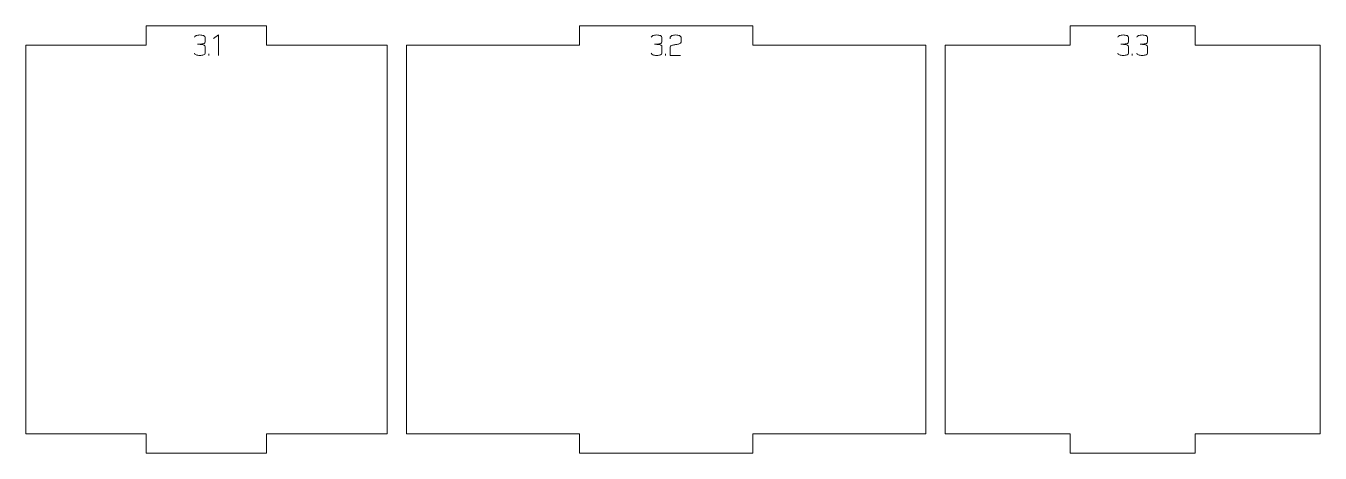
# Model space of a CAD drawing. Header units: centimetres. Extents: x -158 to 228, y -202 to 254.
# Drawn here: x -157.68 to -137.72, y -78.55 to -71.95 of the extents above; entities that cross this region are included whole.
import ezdxf

# ---------------------------------------------------------------- set-up
doc = ezdxf.new("R2010")
doc.units = ezdxf.units.CM
doc.header["$MEASUREMENT"] = 0
doc.layers.add('Capa 1', color=7, linetype='Continuous')

msp = doc.modelspace()

# ---------------------------------------------------------------- hatches: boundary and pattern name
at = {"layer": 'Capa 1', "true_color": 0x3e4095}
h = msp.add_hatch(color=175, dxfattribs=at)
edge = h.paths.add_edge_path()
edge.add_spline(control_points=[(-155.00033, -72.40756), (-155.02387, -72.40756), (-155.04352, -72.40412), (-155.05926, -72.39724), (-155.07501, -72.39036), (-155.08288, -72.38203), (-155.08288, -72.37225), (-155.08288, -72.38203), (-155.07501, -72.39036), (-155.05926, -72.39724), (-155.04352, -72.40412), (-155.02387, -72.40756), (-155.00033, -72.40756), (-154.97679, -72.40756), (-154.95714, -72.40412), (-154.9414, -72.39724), (-154.92565, -72.39036), (-154.91778, -72.38203), (-154.91778, -72.37225), (-154.91778, -72.37225), (-154.91778, -72.26906), (-154.91778, -72.26906), (-154.91778, -72.2608), (-154.92344, -72.25362), (-154.93475, -72.24751), (-154.94606, -72.24139), (-154.97923, -72.23726), (-155.03427, -72.23512), (-154.97954, -72.23176), (-154.94667, -72.22778), (-154.93567, -72.2232), (-154.92466, -72.21861), (-154.9187, -72.21112), (-154.91778, -72.20073), (-154.91778, -72.20073), (-154.91778, -72.12643), (-154.91778, -72.12643), (-154.91778, -72.11665), (-154.92565, -72.10832), (-154.9414, -72.10144), (-154.95714, -72.09456), (-154.97679, -72.09112), (-155.00033, -72.09112), (-155.02387, -72.09112), (-155.04352, -72.09456), (-155.05926, -72.10144), (-155.07501, -72.10832), (-155.08288, -72.11665), (-155.08288, -72.12643), (-155.08288, -72.11665), (-155.07501, -72.10832), (-155.05926, -72.10144), (-155.04352, -72.09456), (-155.02387, -72.09112), (-155.00033, -72.09112), (-154.97679, -72.09112), (-154.95714, -72.09456), (-154.9414, -72.10144), (-154.92565, -72.10832), (-154.91778, -72.11665), (-154.91778, -72.12643), (-154.91778, -72.12643), (-154.91778, -72.20073), (-154.91778, -72.20073), (-154.9187, -72.21112), (-154.92466, -72.21861), (-154.93567, -72.2232), (-154.94667, -72.22778), (-154.97954, -72.23176), (-155.03427, -72.23512), (-154.97923, -72.23726), (-154.94606, -72.24139), (-154.93475, -72.24751), (-154.92344, -72.25362), (-154.91778, -72.2608), (-154.91778, -72.26906), (-154.91778, -72.26906), (-154.91778, -72.37225), (-154.91778, -72.37225), (-154.91778, -72.38203), (-154.92565, -72.39036), (-154.9414, -72.39724), (-154.95714, -72.40412), (-154.97679, -72.40756), (-155.00033, -72.40756)], knot_values=[0, 0, 0, 0, 0.03571429, 0.03571429, 0.03571429, 0.07142857, 0.07142857, 0.07142857, 0.10714286, 0.10714286, 0.10714286, 0.14285714, 0.14285714, 0.14285714, 0.17857143, 0.17857143, 0.17857143, 0.21428571, 0.21428571, 0.21428571, 0.25, 0.25, 0.25, 0.28571429, 0.28571429, 0.28571429, 0.32142857, 0.32142857, 0.32142857, 0.35714286, 0.35714286, 0.35714286, 0.39285714, 0.39285714, 0.39285714, 0.42857143, 0.42857143, 0.42857143, 0.46428571, 0.46428571, 0.46428571, 0.5, 0.5, 0.5, 0.53571429, 0.53571429, 0.53571429, 0.57142857, 0.57142857, 0.57142857, 0.60714286, 0.60714286, 0.60714286, 0.64285714, 0.64285714, 0.64285714, 0.67857143, 0.67857143, 0.67857143, 0.71428571, 0.71428571, 0.71428571, 0.75, 0.75, 0.75, 0.78571429, 0.78571429, 0.78571429, 0.82142857, 0.82142857, 0.82142857, 0.85714286, 0.85714286, 0.85714286, 0.89285714, 0.89285714, 0.89285714, 0.92857143, 0.92857143, 0.92857143, 0.96428571, 0.96428571, 0.96428571, 1, 1, 1, 1], degree=3, periodic=1)
h = msp.add_hatch(color=175, dxfattribs=at)
edge = h.paths.add_edge_path()
edge.add_spline(control_points=[(-154.71324, -72.09066), (-154.71324, -72.09066), (-154.78937, -72.1434), (-154.78937, -72.1434), (-154.78937, -72.1434), (-154.71324, -72.09066), (-154.71324, -72.09066), (-154.71324, -72.09066), (-154.71324, -72.40756), (-154.71324, -72.40756), (-154.71324, -72.40756), (-154.71324, -72.09066), (-154.71324, -72.09066)], knot_values=[0, 0, 0, 0, 0.25, 0.25, 0.25, 0.5, 0.5, 0.5, 0.75, 0.75, 0.75, 1, 1, 1, 1], degree=3, periodic=1)
h = msp.add_hatch(color=175, dxfattribs=at)
edge = h.paths.add_edge_path()
edge.add_spline(control_points=[(-147.95277, -72.40756), (-147.97631, -72.40756), (-147.99596, -72.40412), (-148.0117, -72.39724), (-148.02745, -72.39036), (-148.03532, -72.38203), (-148.03532, -72.37225), (-148.03532, -72.38203), (-148.02745, -72.39036), (-148.0117, -72.39724), (-147.99596, -72.40412), (-147.97631, -72.40756), (-147.95277, -72.40756), (-147.92923, -72.40756), (-147.90958, -72.40412), (-147.89384, -72.39724), (-147.87809, -72.39036), (-147.87022, -72.38203), (-147.87022, -72.37225), (-147.87022, -72.37225), (-147.87022, -72.26906), (-147.87022, -72.26906), (-147.87022, -72.2608), (-147.87588, -72.25362), (-147.88719, -72.24751), (-147.8985, -72.24139), (-147.93167, -72.23726), (-147.98671, -72.23512), (-147.93198, -72.23176), (-147.89911, -72.22778), (-147.88811, -72.2232), (-147.8771, -72.21861), (-147.87114, -72.21112), (-147.87022, -72.20073), (-147.87022, -72.20073), (-147.87022, -72.12643), (-147.87022, -72.12643), (-147.87022, -72.11665), (-147.87809, -72.10832), (-147.89384, -72.10144), (-147.90958, -72.09456), (-147.92923, -72.09112), (-147.95277, -72.09112), (-147.97631, -72.09112), (-147.99596, -72.09456), (-148.0117, -72.10144), (-148.02745, -72.10832), (-148.03532, -72.11665), (-148.03532, -72.12643), (-148.03532, -72.11665), (-148.02745, -72.10832), (-148.0117, -72.10144), (-147.99596, -72.09456), (-147.97631, -72.09112), (-147.95277, -72.09112), (-147.92923, -72.09112), (-147.90958, -72.09456), (-147.89384, -72.10144), (-147.87809, -72.10832), (-147.87022, -72.11665), (-147.87022, -72.12643), (-147.87022, -72.12643), (-147.87022, -72.20073), (-147.87022, -72.20073), (-147.87114, -72.21112), (-147.8771, -72.21861), (-147.88811, -72.2232), (-147.89911, -72.22778), (-147.93198, -72.23176), (-147.98671, -72.23512), (-147.93167, -72.23726), (-147.8985, -72.24139), (-147.88719, -72.24751), (-147.87588, -72.25362), (-147.87022, -72.2608), (-147.87022, -72.26906), (-147.87022, -72.26906), (-147.87022, -72.37225), (-147.87022, -72.37225), (-147.87022, -72.38203), (-147.87809, -72.39036), (-147.89384, -72.39724), (-147.90958, -72.40412), (-147.92923, -72.40756), (-147.95277, -72.40756)], knot_values=[0, 0, 0, 0, 0.03571429, 0.03571429, 0.03571429, 0.07142857, 0.07142857, 0.07142857, 0.10714286, 0.10714286, 0.10714286, 0.14285714, 0.14285714, 0.14285714, 0.17857143, 0.17857143, 0.17857143, 0.21428571, 0.21428571, 0.21428571, 0.25, 0.25, 0.25, 0.28571429, 0.28571429, 0.28571429, 0.32142857, 0.32142857, 0.32142857, 0.35714286, 0.35714286, 0.35714286, 0.39285714, 0.39285714, 0.39285714, 0.42857143, 0.42857143, 0.42857143, 0.46428571, 0.46428571, 0.46428571, 0.5, 0.5, 0.5, 0.53571429, 0.53571429, 0.53571429, 0.57142857, 0.57142857, 0.57142857, 0.60714286, 0.60714286, 0.60714286, 0.64285714, 0.64285714, 0.64285714, 0.67857143, 0.67857143, 0.67857143, 0.71428571, 0.71428571, 0.71428571, 0.75, 0.75, 0.75, 0.78571429, 0.78571429, 0.78571429, 0.82142857, 0.82142857, 0.82142857, 0.85714286, 0.85714286, 0.85714286, 0.89285714, 0.89285714, 0.89285714, 0.92857143, 0.92857143, 0.92857143, 0.96428571, 0.96428571, 0.96428571, 1, 1, 1, 1], degree=3, periodic=1)
h = msp.add_hatch(color=175, dxfattribs=at)
edge = h.paths.add_edge_path()
edge.add_spline(control_points=[(-147.74227, -72.40756), (-147.74227, -72.40756), (-147.74227, -72.27502), (-147.74227, -72.27502), (-147.74135, -72.2631), (-147.7305, -72.25393), (-147.70971, -72.24751), (-147.70115, -72.24689), (-147.69297, -72.2459), (-147.68517, -72.24452), (-147.67738, -72.24315), (-147.6695, -72.2417), (-147.66155, -72.24017), (-147.64688, -72.23772), (-147.63564, -72.23573), (-147.62785, -72.23421), (-147.62005, -72.23268), (-147.61248, -72.23069), (-147.60514, -72.22824), (-147.58619, -72.22121), (-147.57671, -72.21219), (-147.57671, -72.20119), (-147.57671, -72.20119), (-147.57671, -72.12643), (-147.57671, -72.12643), (-147.57671, -72.11665), (-147.58458, -72.10832), (-147.60033, -72.10144), (-147.61607, -72.09456), (-147.63572, -72.09112), (-147.65926, -72.09112), (-147.6828, -72.09112), (-147.70245, -72.09456), (-147.71819, -72.10144), (-147.73394, -72.10832), (-147.74181, -72.11665), (-147.74181, -72.12643), (-147.74181, -72.12643), (-147.74181, -72.1489), (-147.74181, -72.1489), (-147.74181, -72.1489), (-147.74181, -72.12643), (-147.74181, -72.12643), (-147.74181, -72.11665), (-147.73394, -72.10832), (-147.71819, -72.10144), (-147.70245, -72.09456), (-147.6828, -72.09112), (-147.65926, -72.09112), (-147.63572, -72.09112), (-147.61607, -72.09456), (-147.60033, -72.10144), (-147.58458, -72.10832), (-147.57671, -72.11665), (-147.57671, -72.12643), (-147.57671, -72.12643), (-147.57671, -72.20119), (-147.57671, -72.20119), (-147.57671, -72.21219), (-147.58619, -72.22121), (-147.60514, -72.22824), (-147.61248, -72.23069), (-147.62005, -72.23268), (-147.62785, -72.23421), (-147.63564, -72.23573), (-147.64688, -72.23772), (-147.66155, -72.24017), (-147.6695, -72.2417), (-147.67738, -72.24315), (-147.68517, -72.24452), (-147.69297, -72.2459), (-147.70115, -72.24689), (-147.70971, -72.24751), (-147.7305, -72.25393), (-147.74135, -72.2631), (-147.74227, -72.27502), (-147.74227, -72.27502), (-147.74227, -72.40756), (-147.74227, -72.40756), (-147.74227, -72.40756), (-147.58542, -72.40756), (-147.58542, -72.40756), (-147.58542, -72.40756), (-147.74227, -72.40756), (-147.74227, -72.40756)], knot_values=[0, 0, 0, 0, 0.03571429, 0.03571429, 0.03571429, 0.07142857, 0.07142857, 0.07142857, 0.10714286, 0.10714286, 0.10714286, 0.14285714, 0.14285714, 0.14285714, 0.17857143, 0.17857143, 0.17857143, 0.21428571, 0.21428571, 0.21428571, 0.25, 0.25, 0.25, 0.28571429, 0.28571429, 0.28571429, 0.32142857, 0.32142857, 0.32142857, 0.35714286, 0.35714286, 0.35714286, 0.39285714, 0.39285714, 0.39285714, 0.42857143, 0.42857143, 0.42857143, 0.46428571, 0.46428571, 0.46428571, 0.5, 0.5, 0.5, 0.53571429, 0.53571429, 0.53571429, 0.57142857, 0.57142857, 0.57142857, 0.60714286, 0.60714286, 0.60714286, 0.64285714, 0.64285714, 0.64285714, 0.67857143, 0.67857143, 0.67857143, 0.71428571, 0.71428571, 0.71428571, 0.75, 0.75, 0.75, 0.78571429, 0.78571429, 0.78571429, 0.82142857, 0.82142857, 0.82142857, 0.85714286, 0.85714286, 0.85714286, 0.89285714, 0.89285714, 0.89285714, 0.92857143, 0.92857143, 0.92857143, 0.96428571, 0.96428571, 0.96428571, 1, 1, 1, 1], degree=3, periodic=1)
h = msp.add_hatch(color=175, dxfattribs=at)
edge = h.paths.add_edge_path()
edge.add_spline(control_points=[(-140.75522, -72.40756), (-140.77876, -72.40756), (-140.79841, -72.40412), (-140.81415, -72.39724), (-140.8299, -72.39036), (-140.83777, -72.38203), (-140.83777, -72.37225), (-140.83777, -72.38203), (-140.8299, -72.39036), (-140.81415, -72.39724), (-140.79841, -72.40412), (-140.77876, -72.40756), (-140.75522, -72.40756), (-140.73168, -72.40756), (-140.71203, -72.40412), (-140.69629, -72.39724), (-140.68054, -72.39036), (-140.67267, -72.38203), (-140.67267, -72.37225), (-140.67267, -72.37225), (-140.67267, -72.26906), (-140.67267, -72.26906), (-140.67267, -72.2608), (-140.67833, -72.25362), (-140.68964, -72.24751), (-140.70095, -72.24139), (-140.73412, -72.23726), (-140.78916, -72.23512), (-140.73443, -72.23176), (-140.70156, -72.22778), (-140.69056, -72.2232), (-140.67955, -72.21861), (-140.67359, -72.21112), (-140.67267, -72.20073), (-140.67267, -72.20073), (-140.67267, -72.12643), (-140.67267, -72.12643), (-140.67267, -72.11665), (-140.68054, -72.10832), (-140.69629, -72.10144), (-140.71203, -72.09456), (-140.73168, -72.09112), (-140.75522, -72.09112), (-140.77876, -72.09112), (-140.79841, -72.09456), (-140.81415, -72.10144), (-140.8299, -72.10832), (-140.83777, -72.11665), (-140.83777, -72.12643), (-140.83777, -72.11665), (-140.8299, -72.10832), (-140.81415, -72.10144), (-140.79841, -72.09456), (-140.77876, -72.09112), (-140.75522, -72.09112), (-140.73168, -72.09112), (-140.71203, -72.09456), (-140.69629, -72.10144), (-140.68054, -72.10832), (-140.67267, -72.11665), (-140.67267, -72.12643), (-140.67267, -72.12643), (-140.67267, -72.20073), (-140.67267, -72.20073), (-140.67359, -72.21112), (-140.67955, -72.21861), (-140.69056, -72.2232), (-140.70156, -72.22778), (-140.73443, -72.23176), (-140.78916, -72.23512), (-140.73412, -72.23726), (-140.70095, -72.24139), (-140.68964, -72.24751), (-140.67833, -72.25362), (-140.67267, -72.2608), (-140.67267, -72.26906), (-140.67267, -72.26906), (-140.67267, -72.37225), (-140.67267, -72.37225), (-140.67267, -72.38203), (-140.68054, -72.39036), (-140.69629, -72.39724), (-140.71203, -72.40412), (-140.73168, -72.40756), (-140.75522, -72.40756)], knot_values=[0, 0, 0, 0, 0.03571429, 0.03571429, 0.03571429, 0.07142857, 0.07142857, 0.07142857, 0.10714286, 0.10714286, 0.10714286, 0.14285714, 0.14285714, 0.14285714, 0.17857143, 0.17857143, 0.17857143, 0.21428571, 0.21428571, 0.21428571, 0.25, 0.25, 0.25, 0.28571429, 0.28571429, 0.28571429, 0.32142857, 0.32142857, 0.32142857, 0.35714286, 0.35714286, 0.35714286, 0.39285714, 0.39285714, 0.39285714, 0.42857143, 0.42857143, 0.42857143, 0.46428571, 0.46428571, 0.46428571, 0.5, 0.5, 0.5, 0.53571429, 0.53571429, 0.53571429, 0.57142857, 0.57142857, 0.57142857, 0.60714286, 0.60714286, 0.60714286, 0.64285714, 0.64285714, 0.64285714, 0.67857143, 0.67857143, 0.67857143, 0.71428571, 0.71428571, 0.71428571, 0.75, 0.75, 0.75, 0.78571429, 0.78571429, 0.78571429, 0.82142857, 0.82142857, 0.82142857, 0.85714286, 0.85714286, 0.85714286, 0.89285714, 0.89285714, 0.89285714, 0.92857143, 0.92857143, 0.92857143, 0.96428571, 0.96428571, 0.96428571, 1, 1, 1, 1], degree=3, periodic=1)
h = msp.add_hatch(color=175, dxfattribs=at)
edge = h.paths.add_edge_path()
edge.add_spline(control_points=[(-140.46171, -72.40756), (-140.48525, -72.40756), (-140.5049, -72.40412), (-140.52064, -72.39724), (-140.53639, -72.39036), (-140.54426, -72.38203), (-140.54426, -72.37225), (-140.54426, -72.38203), (-140.53639, -72.39036), (-140.52064, -72.39724), (-140.5049, -72.40412), (-140.48525, -72.40756), (-140.46171, -72.40756), (-140.43817, -72.40756), (-140.41852, -72.40412), (-140.40278, -72.39724), (-140.38703, -72.39036), (-140.37916, -72.38203), (-140.37916, -72.37225), (-140.37916, -72.37225), (-140.37916, -72.26906), (-140.37916, -72.26906), (-140.37916, -72.2608), (-140.38482, -72.25362), (-140.39613, -72.24751), (-140.40744, -72.24139), (-140.44061, -72.23726), (-140.49565, -72.23512), (-140.44092, -72.23176), (-140.40805, -72.22778), (-140.39705, -72.2232), (-140.38604, -72.21861), (-140.38008, -72.21112), (-140.37916, -72.20073), (-140.37916, -72.20073), (-140.37916, -72.12643), (-140.37916, -72.12643), (-140.37916, -72.11665), (-140.38703, -72.10832), (-140.40278, -72.10144), (-140.41852, -72.09456), (-140.43817, -72.09112), (-140.46171, -72.09112), (-140.48525, -72.09112), (-140.5049, -72.09456), (-140.52064, -72.10144), (-140.53639, -72.10832), (-140.54426, -72.11665), (-140.54426, -72.12643), (-140.54426, -72.11665), (-140.53639, -72.10832), (-140.52064, -72.10144), (-140.5049, -72.09456), (-140.48525, -72.09112), (-140.46171, -72.09112), (-140.43817, -72.09112), (-140.41852, -72.09456), (-140.40278, -72.10144), (-140.38703, -72.10832), (-140.37916, -72.11665), (-140.37916, -72.12643), (-140.37916, -72.12643), (-140.37916, -72.20073), (-140.37916, -72.20073), (-140.38008, -72.21112), (-140.38604, -72.21861), (-140.39705, -72.2232), (-140.40805, -72.22778), (-140.44092, -72.23176), (-140.49565, -72.23512), (-140.44061, -72.23726), (-140.40744, -72.24139), (-140.39613, -72.24751), (-140.38482, -72.25362), (-140.37916, -72.2608), (-140.37916, -72.26906), (-140.37916, -72.26906), (-140.37916, -72.37225), (-140.37916, -72.37225), (-140.37916, -72.38203), (-140.38703, -72.39036), (-140.40278, -72.39724), (-140.41852, -72.40412), (-140.43817, -72.40756), (-140.46171, -72.40756)], knot_values=[0, 0, 0, 0, 0.03571429, 0.03571429, 0.03571429, 0.07142857, 0.07142857, 0.07142857, 0.10714286, 0.10714286, 0.10714286, 0.14285714, 0.14285714, 0.14285714, 0.17857143, 0.17857143, 0.17857143, 0.21428571, 0.21428571, 0.21428571, 0.25, 0.25, 0.25, 0.28571429, 0.28571429, 0.28571429, 0.32142857, 0.32142857, 0.32142857, 0.35714286, 0.35714286, 0.35714286, 0.39285714, 0.39285714, 0.39285714, 0.42857143, 0.42857143, 0.42857143, 0.46428571, 0.46428571, 0.46428571, 0.5, 0.5, 0.5, 0.53571429, 0.53571429, 0.53571429, 0.57142857, 0.57142857, 0.57142857, 0.60714286, 0.60714286, 0.60714286, 0.64285714, 0.64285714, 0.64285714, 0.67857143, 0.67857143, 0.67857143, 0.71428571, 0.71428571, 0.71428571, 0.75, 0.75, 0.75, 0.78571429, 0.78571429, 0.78571429, 0.82142857, 0.82142857, 0.82142857, 0.85714286, 0.85714286, 0.85714286, 0.89285714, 0.89285714, 0.89285714, 0.92857143, 0.92857143, 0.92857143, 0.96428571, 0.96428571, 0.96428571, 1, 1, 1, 1], degree=3, periodic=1)
h = msp.add_hatch(color=175, dxfattribs=at)
edge = h.paths.add_edge_path()
edge.add_spline(control_points=[(-154.86275, -72.40756), (-154.86275, -72.40756), (-154.86275, -72.38509), (-154.86275, -72.38509), (-154.86275, -72.38509), (-154.86275, -72.40756), (-154.86275, -72.40756)], knot_values=[0, 0, 0, 0, 0.5, 0.5, 0.5, 1, 1, 1, 1], degree=3, periodic=1)
h = msp.add_hatch(color=175, dxfattribs=at)
edge = h.paths.add_edge_path()
edge.add_spline(control_points=[(-147.81519, -72.40756), (-147.81519, -72.40756), (-147.81519, -72.38509), (-147.81519, -72.38509), (-147.81519, -72.38509), (-147.81519, -72.40756), (-147.81519, -72.40756)], knot_values=[0, 0, 0, 0, 0.5, 0.5, 0.5, 1, 1, 1, 1], degree=3, periodic=1)
h = msp.add_hatch(color=175, dxfattribs=at)
edge = h.paths.add_edge_path()
edge.add_spline(control_points=[(-140.61764, -72.40756), (-140.61764, -72.40756), (-140.61764, -72.38509), (-140.61764, -72.38509), (-140.61764, -72.38509), (-140.61764, -72.40756), (-140.61764, -72.40756)], knot_values=[0, 0, 0, 0, 0.5, 0.5, 0.5, 1, 1, 1, 1], degree=3, periodic=1)

# ---------------------------------------------------------------- linework, layer by layer
at = {"layer": 'Capa 1', "color": 240, "lineweight": 20}
for points in [[(-157.68401, -72.25036), (-157.68401, -72.25036), (-157.68401, -78.25036), (-157.68401, -78.25036), (-157.68401, -78.25036), (-155.82671, -78.25036), (-155.82671, -78.25036), (-155.82671, -78.25036), (-155.82671, -78.55036), (-155.82671, -78.55036), (-155.82671, -78.55036), (-153.9694, -78.55036), (-153.9694, -78.55036), (-153.9694, -78.55036), (-153.9694, -78.25036), (-153.9694, -78.25036), (-153.9694, -78.25036), (-152.1121, -78.25036), (-152.1121, -78.25036), (-152.1121, -78.25036), (-152.1121, -72.25036), (-152.1121, -72.25036), (-152.1121, -72.25036), (-153.9694, -72.25036), (-153.9694, -72.25036), (-153.9694, -72.25036), (-153.9694, -71.95036), (-153.9694, -71.95036), (-153.9694, -71.95036), (-155.82671, -71.95036), (-155.82671, -71.95036), (-155.82671, -71.95036), (-155.82671, -72.25036), (-155.82671, -72.25036), (-155.82671, -72.25036), (-157.68401, -72.25036), (-157.68401, -72.25036)], [(-151.8121, -72.25036), (-151.8121, -72.25036), (-151.8121, -78.25036), (-151.8121, -78.25036), (-151.8121, -78.25036), (-149.14138, -78.25036), (-149.14138, -78.25036), (-149.14138, -78.25036), (-149.14138, -78.55036), (-149.14138, -78.55036), (-149.14138, -78.55036), (-146.47066, -78.55036), (-146.47066, -78.55036), (-146.47066, -78.55036), (-146.47066, -78.25036), (-146.47066, -78.25036), (-146.47066, -78.25036), (-143.79994, -78.25036), (-143.79994, -78.25036), (-143.79994, -78.25036), (-143.79994, -72.25036), (-143.79994, -72.25036), (-143.79994, -72.25036), (-146.47066, -72.25036), (-146.47066, -72.25036), (-146.47066, -72.25036), (-146.47066, -71.95036), (-146.47066, -71.95036), (-146.47066, -71.95036), (-149.14138, -71.95036), (-149.14138, -71.95036), (-149.14138, -71.95036), (-149.14138, -72.25036), (-149.14138, -72.25036), (-149.14138, -72.25036), (-151.8121, -72.25036), (-151.8121, -72.25036)], [(-143.49994, -72.25036), (-143.49994, -72.25036), (-143.49994, -78.25036), (-143.49994, -78.25036), (-143.49994, -78.25036), (-141.57229, -78.25036), (-141.57229, -78.25036), (-141.57229, -78.25036), (-141.57229, -78.55036), (-141.57229, -78.55036), (-141.57229, -78.55036), (-139.64464, -78.55036), (-139.64464, -78.55036), (-139.64464, -78.55036), (-139.64464, -78.25036), (-139.64464, -78.25036), (-139.64464, -78.25036), (-137.71699, -78.25036), (-137.71699, -78.25036), (-137.71699, -78.25036), (-137.71699, -72.25036), (-137.71699, -72.25036), (-137.71699, -72.25036), (-139.64464, -72.25036), (-139.64464, -72.25036), (-139.64464, -72.25036), (-139.64464, -71.95036), (-139.64464, -71.95036), (-139.64464, -71.95036), (-141.57229, -71.95036), (-141.57229, -71.95036), (-141.57229, -71.95036), (-141.57229, -72.25036), (-141.57229, -72.25036), (-141.57229, -72.25036), (-143.49994, -72.25036), (-143.49994, -72.25036)]]:
    msp.add_open_spline(points, degree=3, knots=[0, 0, 0, 0, 0.08333333, 0.08333333, 0.08333333, 0.16666667, 0.16666667, 0.16666667, 0.25, 0.25, 0.25, 0.33333333, 0.33333333, 0.33333333, 0.41666667, 0.41666667, 0.41666667, 0.5, 0.5, 0.5, 0.58333333, 0.58333333, 0.58333333, 0.66666667, 0.66666667, 0.66666667, 0.75, 0.75, 0.75, 0.83333333, 0.83333333, 0.83333333, 0.91666667, 0.91666667, 0.91666667, 1, 1, 1, 1], dxfattribs=at)
at = {"layer": 'Capa 1', "color": 114, "lineweight": 9}
for points, knots in [([(-155.00033, -72.40756), (-155.02387, -72.40756), (-155.04352, -72.40412), (-155.05926, -72.39724), (-155.07501, -72.39036), (-155.08288, -72.38203), (-155.08288, -72.37225), (-155.08288, -72.38203), (-155.07501, -72.39036), (-155.05926, -72.39724), (-155.04352, -72.40412), (-155.02387, -72.40756), (-155.00033, -72.40756), (-154.97679, -72.40756), (-154.95714, -72.40412), (-154.9414, -72.39724), (-154.92565, -72.39036), (-154.91778, -72.38203), (-154.91778, -72.37225), (-154.91778, -72.37225), (-154.91778, -72.26906), (-154.91778, -72.26906), (-154.91778, -72.2608), (-154.92344, -72.25362), (-154.93475, -72.24751), (-154.94606, -72.24139), (-154.97923, -72.23726), (-155.03427, -72.23512), (-154.97954, -72.23176), (-154.94667, -72.22778), (-154.93567, -72.2232), (-154.92466, -72.21861), (-154.9187, -72.21112), (-154.91778, -72.20073), (-154.91778, -72.20073), (-154.91778, -72.12643), (-154.91778, -72.12643), (-154.91778, -72.11665), (-154.92565, -72.10832), (-154.9414, -72.10144), (-154.95714, -72.09456), (-154.97679, -72.09112), (-155.00033, -72.09112), (-155.02387, -72.09112), (-155.04352, -72.09456), (-155.05926, -72.10144), (-155.07501, -72.10832), (-155.08288, -72.11665), (-155.08288, -72.12643), (-155.08288, -72.11665), (-155.07501, -72.10832), (-155.05926, -72.10144), (-155.04352, -72.09456), (-155.02387, -72.09112), (-155.00033, -72.09112), (-154.97679, -72.09112), (-154.95714, -72.09456), (-154.9414, -72.10144), (-154.92565, -72.10832), (-154.91778, -72.11665), (-154.91778, -72.12643), (-154.91778, -72.12643), (-154.91778, -72.20073), (-154.91778, -72.20073), (-154.9187, -72.21112), (-154.92466, -72.21861), (-154.93567, -72.2232), (-154.94667, -72.22778), (-154.97954, -72.23176), (-155.03427, -72.23512), (-154.97923, -72.23726), (-154.94606, -72.24139), (-154.93475, -72.24751), (-154.92344, -72.25362), (-154.91778, -72.2608), (-154.91778, -72.26906), (-154.91778, -72.26906), (-154.91778, -72.37225), (-154.91778, -72.37225), (-154.91778, -72.38203), (-154.92565, -72.39036), (-154.9414, -72.39724), (-154.95714, -72.40412), (-154.97679, -72.40756), (-155.00033, -72.40756)], [0, 0, 0, 0, 0.03571429, 0.03571429, 0.03571429, 0.07142857, 0.07142857, 0.07142857, 0.10714286, 0.10714286, 0.10714286, 0.14285714, 0.14285714, 0.14285714, 0.17857143, 0.17857143, 0.17857143, 0.21428571, 0.21428571, 0.21428571, 0.25, 0.25, 0.25, 0.28571429, 0.28571429, 0.28571429, 0.32142857, 0.32142857, 0.32142857, 0.35714286, 0.35714286, 0.35714286, 0.39285714, 0.39285714, 0.39285714, 0.42857143, 0.42857143, 0.42857143, 0.46428571, 0.46428571, 0.46428571, 0.5, 0.5, 0.5, 0.53571429, 0.53571429, 0.53571429, 0.57142857, 0.57142857, 0.57142857, 0.60714286, 0.60714286, 0.60714286, 0.64285714, 0.64285714, 0.64285714, 0.67857143, 0.67857143, 0.67857143, 0.71428571, 0.71428571, 0.71428571, 0.75, 0.75, 0.75, 0.78571429, 0.78571429, 0.78571429, 0.82142857, 0.82142857, 0.82142857, 0.85714286, 0.85714286, 0.85714286, 0.89285714, 0.89285714, 0.89285714, 0.92857143, 0.92857143, 0.92857143, 0.96428571, 0.96428571, 0.96428571, 1, 1, 1, 1]), ([(-154.71324, -72.09066), (-154.71324, -72.09066), (-154.78937, -72.1434), (-154.78937, -72.1434), (-154.78937, -72.1434), (-154.71324, -72.09066), (-154.71324, -72.09066), (-154.71324, -72.09066), (-154.71324, -72.40756), (-154.71324, -72.40756), (-154.71324, -72.40756), (-154.71324, -72.09066), (-154.71324, -72.09066)], [0, 0, 0, 0, 0.25, 0.25, 0.25, 0.5, 0.5, 0.5, 0.75, 0.75, 0.75, 1, 1, 1, 1]), ([(-147.95277, -72.40756), (-147.97631, -72.40756), (-147.99596, -72.40412), (-148.0117, -72.39724), (-148.02745, -72.39036), (-148.03532, -72.38203), (-148.03532, -72.37225), (-148.03532, -72.38203), (-148.02745, -72.39036), (-148.0117, -72.39724), (-147.99596, -72.40412), (-147.97631, -72.40756), (-147.95277, -72.40756), (-147.92923, -72.40756), (-147.90958, -72.40412), (-147.89384, -72.39724), (-147.87809, -72.39036), (-147.87022, -72.38203), (-147.87022, -72.37225), (-147.87022, -72.37225), (-147.87022, -72.26906), (-147.87022, -72.26906), (-147.87022, -72.2608), (-147.87588, -72.25362), (-147.88719, -72.24751), (-147.8985, -72.24139), (-147.93167, -72.23726), (-147.98671, -72.23512), (-147.93198, -72.23176), (-147.89911, -72.22778), (-147.88811, -72.2232), (-147.8771, -72.21861), (-147.87114, -72.21112), (-147.87022, -72.20073), (-147.87022, -72.20073), (-147.87022, -72.12643), (-147.87022, -72.12643), (-147.87022, -72.11665), (-147.87809, -72.10832), (-147.89384, -72.10144), (-147.90958, -72.09456), (-147.92923, -72.09112), (-147.95277, -72.09112), (-147.97631, -72.09112), (-147.99596, -72.09456), (-148.0117, -72.10144), (-148.02745, -72.10832), (-148.03532, -72.11665), (-148.03532, -72.12643), (-148.03532, -72.11665), (-148.02745, -72.10832), (-148.0117, -72.10144), (-147.99596, -72.09456), (-147.97631, -72.09112), (-147.95277, -72.09112), (-147.92923, -72.09112), (-147.90958, -72.09456), (-147.89384, -72.10144), (-147.87809, -72.10832), (-147.87022, -72.11665), (-147.87022, -72.12643), (-147.87022, -72.12643), (-147.87022, -72.20073), (-147.87022, -72.20073), (-147.87114, -72.21112), (-147.8771, -72.21861), (-147.88811, -72.2232), (-147.89911, -72.22778), (-147.93198, -72.23176), (-147.98671, -72.23512), (-147.93167, -72.23726), (-147.8985, -72.24139), (-147.88719, -72.24751), (-147.87588, -72.25362), (-147.87022, -72.2608), (-147.87022, -72.26906), (-147.87022, -72.26906), (-147.87022, -72.37225), (-147.87022, -72.37225), (-147.87022, -72.38203), (-147.87809, -72.39036), (-147.89384, -72.39724), (-147.90958, -72.40412), (-147.92923, -72.40756), (-147.95277, -72.40756)], [0, 0, 0, 0, 0.03571429, 0.03571429, 0.03571429, 0.07142857, 0.07142857, 0.07142857, 0.10714286, 0.10714286, 0.10714286, 0.14285714, 0.14285714, 0.14285714, 0.17857143, 0.17857143, 0.17857143, 0.21428571, 0.21428571, 0.21428571, 0.25, 0.25, 0.25, 0.28571429, 0.28571429, 0.28571429, 0.32142857, 0.32142857, 0.32142857, 0.35714286, 0.35714286, 0.35714286, 0.39285714, 0.39285714, 0.39285714, 0.42857143, 0.42857143, 0.42857143, 0.46428571, 0.46428571, 0.46428571, 0.5, 0.5, 0.5, 0.53571429, 0.53571429, 0.53571429, 0.57142857, 0.57142857, 0.57142857, 0.60714286, 0.60714286, 0.60714286, 0.64285714, 0.64285714, 0.64285714, 0.67857143, 0.67857143, 0.67857143, 0.71428571, 0.71428571, 0.71428571, 0.75, 0.75, 0.75, 0.78571429, 0.78571429, 0.78571429, 0.82142857, 0.82142857, 0.82142857, 0.85714286, 0.85714286, 0.85714286, 0.89285714, 0.89285714, 0.89285714, 0.92857143, 0.92857143, 0.92857143, 0.96428571, 0.96428571, 0.96428571, 1, 1, 1, 1]), ([(-147.74227, -72.40756), (-147.74227, -72.40756), (-147.74227, -72.27502), (-147.74227, -72.27502), (-147.74135, -72.2631), (-147.7305, -72.25393), (-147.70971, -72.24751), (-147.70115, -72.24689), (-147.69297, -72.2459), (-147.68517, -72.24452), (-147.67738, -72.24315), (-147.6695, -72.2417), (-147.66155, -72.24017), (-147.64688, -72.23772), (-147.63564, -72.23573), (-147.62785, -72.23421), (-147.62005, -72.23268), (-147.61248, -72.23069), (-147.60514, -72.22824), (-147.58619, -72.22121), (-147.57671, -72.21219), (-147.57671, -72.20119), (-147.57671, -72.20119), (-147.57671, -72.12643), (-147.57671, -72.12643), (-147.57671, -72.11665), (-147.58458, -72.10832), (-147.60033, -72.10144), (-147.61607, -72.09456), (-147.63572, -72.09112), (-147.65926, -72.09112), (-147.6828, -72.09112), (-147.70245, -72.09456), (-147.71819, -72.10144), (-147.73394, -72.10832), (-147.74181, -72.11665), (-147.74181, -72.12643), (-147.74181, -72.12643), (-147.74181, -72.1489), (-147.74181, -72.1489), (-147.74181, -72.1489), (-147.74181, -72.12643), (-147.74181, -72.12643), (-147.74181, -72.11665), (-147.73394, -72.10832), (-147.71819, -72.10144), (-147.70245, -72.09456), (-147.6828, -72.09112), (-147.65926, -72.09112), (-147.63572, -72.09112), (-147.61607, -72.09456), (-147.60033, -72.10144), (-147.58458, -72.10832), (-147.57671, -72.11665), (-147.57671, -72.12643), (-147.57671, -72.12643), (-147.57671, -72.20119), (-147.57671, -72.20119), (-147.57671, -72.21219), (-147.58619, -72.22121), (-147.60514, -72.22824), (-147.61248, -72.23069), (-147.62005, -72.23268), (-147.62785, -72.23421), (-147.63564, -72.23573), (-147.64688, -72.23772), (-147.66155, -72.24017), (-147.6695, -72.2417), (-147.67738, -72.24315), (-147.68517, -72.24452), (-147.69297, -72.2459), (-147.70115, -72.24689), (-147.70971, -72.24751), (-147.7305, -72.25393), (-147.74135, -72.2631), (-147.74227, -72.27502), (-147.74227, -72.27502), (-147.74227, -72.40756), (-147.74227, -72.40756), (-147.74227, -72.40756), (-147.58542, -72.40756), (-147.58542, -72.40756), (-147.58542, -72.40756), (-147.74227, -72.40756), (-147.74227, -72.40756)], [0, 0, 0, 0, 0.03571429, 0.03571429, 0.03571429, 0.07142857, 0.07142857, 0.07142857, 0.10714286, 0.10714286, 0.10714286, 0.14285714, 0.14285714, 0.14285714, 0.17857143, 0.17857143, 0.17857143, 0.21428571, 0.21428571, 0.21428571, 0.25, 0.25, 0.25, 0.28571429, 0.28571429, 0.28571429, 0.32142857, 0.32142857, 0.32142857, 0.35714286, 0.35714286, 0.35714286, 0.39285714, 0.39285714, 0.39285714, 0.42857143, 0.42857143, 0.42857143, 0.46428571, 0.46428571, 0.46428571, 0.5, 0.5, 0.5, 0.53571429, 0.53571429, 0.53571429, 0.57142857, 0.57142857, 0.57142857, 0.60714286, 0.60714286, 0.60714286, 0.64285714, 0.64285714, 0.64285714, 0.67857143, 0.67857143, 0.67857143, 0.71428571, 0.71428571, 0.71428571, 0.75, 0.75, 0.75, 0.78571429, 0.78571429, 0.78571429, 0.82142857, 0.82142857, 0.82142857, 0.85714286, 0.85714286, 0.85714286, 0.89285714, 0.89285714, 0.89285714, 0.92857143, 0.92857143, 0.92857143, 0.96428571, 0.96428571, 0.96428571, 1, 1, 1, 1]), ([(-140.75522, -72.40756), (-140.77876, -72.40756), (-140.79841, -72.40412), (-140.81415, -72.39724), (-140.8299, -72.39036), (-140.83777, -72.38203), (-140.83777, -72.37225), (-140.83777, -72.38203), (-140.8299, -72.39036), (-140.81415, -72.39724), (-140.79841, -72.40412), (-140.77876, -72.40756), (-140.75522, -72.40756), (-140.73168, -72.40756), (-140.71203, -72.40412), (-140.69629, -72.39724), (-140.68054, -72.39036), (-140.67267, -72.38203), (-140.67267, -72.37225), (-140.67267, -72.37225), (-140.67267, -72.26906), (-140.67267, -72.26906), (-140.67267, -72.2608), (-140.67833, -72.25362), (-140.68964, -72.24751), (-140.70095, -72.24139), (-140.73412, -72.23726), (-140.78916, -72.23512), (-140.73443, -72.23176), (-140.70156, -72.22778), (-140.69056, -72.2232), (-140.67955, -72.21861), (-140.67359, -72.21112), (-140.67267, -72.20073), (-140.67267, -72.20073), (-140.67267, -72.12643), (-140.67267, -72.12643), (-140.67267, -72.11665), (-140.68054, -72.10832), (-140.69629, -72.10144), (-140.71203, -72.09456), (-140.73168, -72.09112), (-140.75522, -72.09112), (-140.77876, -72.09112), (-140.79841, -72.09456), (-140.81415, -72.10144), (-140.8299, -72.10832), (-140.83777, -72.11665), (-140.83777, -72.12643), (-140.83777, -72.11665), (-140.8299, -72.10832), (-140.81415, -72.10144), (-140.79841, -72.09456), (-140.77876, -72.09112), (-140.75522, -72.09112), (-140.73168, -72.09112), (-140.71203, -72.09456), (-140.69629, -72.10144), (-140.68054, -72.10832), (-140.67267, -72.11665), (-140.67267, -72.12643), (-140.67267, -72.12643), (-140.67267, -72.20073), (-140.67267, -72.20073), (-140.67359, -72.21112), (-140.67955, -72.21861), (-140.69056, -72.2232), (-140.70156, -72.22778), (-140.73443, -72.23176), (-140.78916, -72.23512), (-140.73412, -72.23726), (-140.70095, -72.24139), (-140.68964, -72.24751), (-140.67833, -72.25362), (-140.67267, -72.2608), (-140.67267, -72.26906), (-140.67267, -72.26906), (-140.67267, -72.37225), (-140.67267, -72.37225), (-140.67267, -72.38203), (-140.68054, -72.39036), (-140.69629, -72.39724), (-140.71203, -72.40412), (-140.73168, -72.40756), (-140.75522, -72.40756)], [0, 0, 0, 0, 0.03571429, 0.03571429, 0.03571429, 0.07142857, 0.07142857, 0.07142857, 0.10714286, 0.10714286, 0.10714286, 0.14285714, 0.14285714, 0.14285714, 0.17857143, 0.17857143, 0.17857143, 0.21428571, 0.21428571, 0.21428571, 0.25, 0.25, 0.25, 0.28571429, 0.28571429, 0.28571429, 0.32142857, 0.32142857, 0.32142857, 0.35714286, 0.35714286, 0.35714286, 0.39285714, 0.39285714, 0.39285714, 0.42857143, 0.42857143, 0.42857143, 0.46428571, 0.46428571, 0.46428571, 0.5, 0.5, 0.5, 0.53571429, 0.53571429, 0.53571429, 0.57142857, 0.57142857, 0.57142857, 0.60714286, 0.60714286, 0.60714286, 0.64285714, 0.64285714, 0.64285714, 0.67857143, 0.67857143, 0.67857143, 0.71428571, 0.71428571, 0.71428571, 0.75, 0.75, 0.75, 0.78571429, 0.78571429, 0.78571429, 0.82142857, 0.82142857, 0.82142857, 0.85714286, 0.85714286, 0.85714286, 0.89285714, 0.89285714, 0.89285714, 0.92857143, 0.92857143, 0.92857143, 0.96428571, 0.96428571, 0.96428571, 1, 1, 1, 1]), ([(-140.46171, -72.40756), (-140.48525, -72.40756), (-140.5049, -72.40412), (-140.52064, -72.39724), (-140.53639, -72.39036), (-140.54426, -72.38203), (-140.54426, -72.37225), (-140.54426, -72.38203), (-140.53639, -72.39036), (-140.52064, -72.39724), (-140.5049, -72.40412), (-140.48525, -72.40756), (-140.46171, -72.40756), (-140.43817, -72.40756), (-140.41852, -72.40412), (-140.40278, -72.39724), (-140.38703, -72.39036), (-140.37916, -72.38203), (-140.37916, -72.37225), (-140.37916, -72.37225), (-140.37916, -72.26906), (-140.37916, -72.26906), (-140.37916, -72.2608), (-140.38482, -72.25362), (-140.39613, -72.24751), (-140.40744, -72.24139), (-140.44061, -72.23726), (-140.49565, -72.23512), (-140.44092, -72.23176), (-140.40805, -72.22778), (-140.39705, -72.2232), (-140.38604, -72.21861), (-140.38008, -72.21112), (-140.37916, -72.20073), (-140.37916, -72.20073), (-140.37916, -72.12643), (-140.37916, -72.12643), (-140.37916, -72.11665), (-140.38703, -72.10832), (-140.40278, -72.10144), (-140.41852, -72.09456), (-140.43817, -72.09112), (-140.46171, -72.09112), (-140.48525, -72.09112), (-140.5049, -72.09456), (-140.52064, -72.10144), (-140.53639, -72.10832), (-140.54426, -72.11665), (-140.54426, -72.12643), (-140.54426, -72.11665), (-140.53639, -72.10832), (-140.52064, -72.10144), (-140.5049, -72.09456), (-140.48525, -72.09112), (-140.46171, -72.09112), (-140.43817, -72.09112), (-140.41852, -72.09456), (-140.40278, -72.10144), (-140.38703, -72.10832), (-140.37916, -72.11665), (-140.37916, -72.12643), (-140.37916, -72.12643), (-140.37916, -72.20073), (-140.37916, -72.20073), (-140.38008, -72.21112), (-140.38604, -72.21861), (-140.39705, -72.2232), (-140.40805, -72.22778), (-140.44092, -72.23176), (-140.49565, -72.23512), (-140.44061, -72.23726), (-140.40744, -72.24139), (-140.39613, -72.24751), (-140.38482, -72.25362), (-140.37916, -72.2608), (-140.37916, -72.26906), (-140.37916, -72.26906), (-140.37916, -72.37225), (-140.37916, -72.37225), (-140.37916, -72.38203), (-140.38703, -72.39036), (-140.40278, -72.39724), (-140.41852, -72.40412), (-140.43817, -72.40756), (-140.46171, -72.40756)], [0, 0, 0, 0, 0.03571429, 0.03571429, 0.03571429, 0.07142857, 0.07142857, 0.07142857, 0.10714286, 0.10714286, 0.10714286, 0.14285714, 0.14285714, 0.14285714, 0.17857143, 0.17857143, 0.17857143, 0.21428571, 0.21428571, 0.21428571, 0.25, 0.25, 0.25, 0.28571429, 0.28571429, 0.28571429, 0.32142857, 0.32142857, 0.32142857, 0.35714286, 0.35714286, 0.35714286, 0.39285714, 0.39285714, 0.39285714, 0.42857143, 0.42857143, 0.42857143, 0.46428571, 0.46428571, 0.46428571, 0.5, 0.5, 0.5, 0.53571429, 0.53571429, 0.53571429, 0.57142857, 0.57142857, 0.57142857, 0.60714286, 0.60714286, 0.60714286, 0.64285714, 0.64285714, 0.64285714, 0.67857143, 0.67857143, 0.67857143, 0.71428571, 0.71428571, 0.71428571, 0.75, 0.75, 0.75, 0.78571429, 0.78571429, 0.78571429, 0.82142857, 0.82142857, 0.82142857, 0.85714286, 0.85714286, 0.85714286, 0.89285714, 0.89285714, 0.89285714, 0.92857143, 0.92857143, 0.92857143, 0.96428571, 0.96428571, 0.96428571, 1, 1, 1, 1]), ([(-154.86275, -72.40756), (-154.86275, -72.40756), (-154.86275, -72.38509), (-154.86275, -72.38509), (-154.86275, -72.38509), (-154.86275, -72.40756), (-154.86275, -72.40756)], [0, 0, 0, 0, 0.5, 0.5, 0.5, 1, 1, 1, 1]), ([(-147.81519, -72.40756), (-147.81519, -72.40756), (-147.81519, -72.38509), (-147.81519, -72.38509), (-147.81519, -72.38509), (-147.81519, -72.40756), (-147.81519, -72.40756)], [0, 0, 0, 0, 0.5, 0.5, 0.5, 1, 1, 1, 1]), ([(-140.61764, -72.40756), (-140.61764, -72.40756), (-140.61764, -72.38509), (-140.61764, -72.38509), (-140.61764, -72.38509), (-140.61764, -72.40756), (-140.61764, -72.40756)], [0, 0, 0, 0, 0.5, 0.5, 0.5, 1, 1, 1, 1])]:
    msp.add_open_spline(points, degree=3, knots=knots, dxfattribs=at)

doc.saveas('drawing.dxf')
